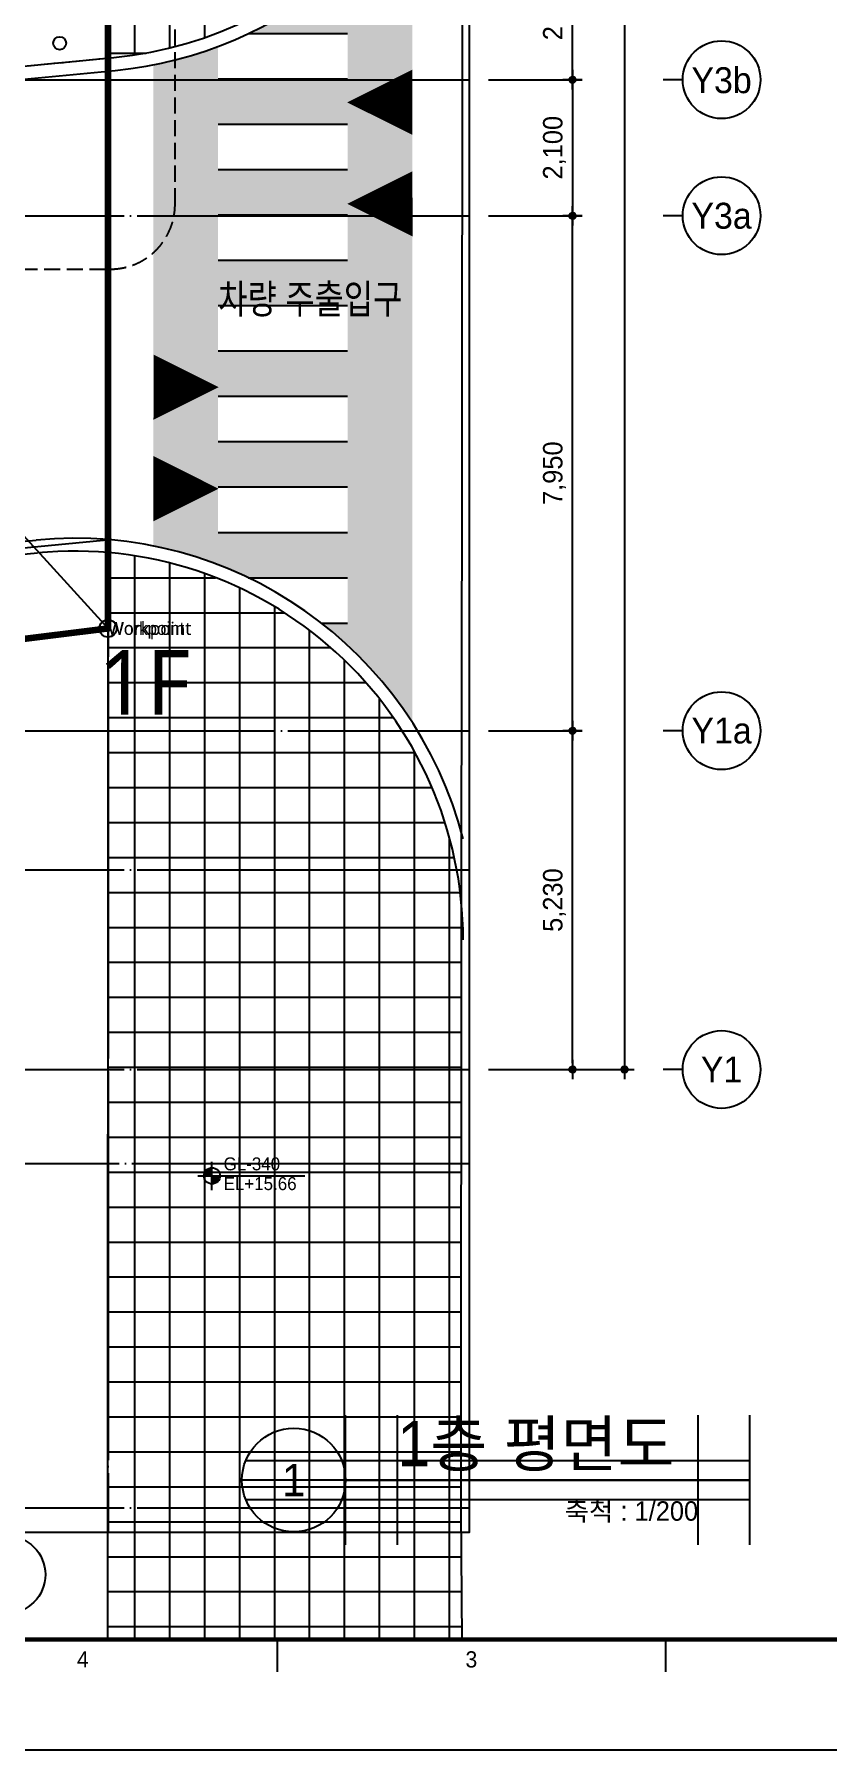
# Model space of a CAD drawing. Header units: millimetres. Extents: x 0 to 1390178, y 0 to 110113.
# Drawn here: x 482251 to 494502, y 0 to 26481 of the extents above; entities that cross this region are included whole.
import ezdxf
from ezdxf.enums import TextEntityAlignment as Align
from ezdxf.xclip import XClip

# ---------------------------------------------------------------- set-up
doc = ezdxf.new("R2010")
doc.units = ezdxf.units.MM
doc.header["$LTSCALE"] = 100
doc.header["$XCLIPFRAME"] = 0
for name, pattern in [('HID2', [3.5, 2.5, -1]), ('X - 평면도$0$CEN', [62, 60, -1, 0, -1]), ('X - 평면도$0$H1', [1, 0.5, -0.5]), ('X - 평면도$0$PHANTOM2', [50, 40, -2, 2, -2, 2, -2])]:
    doc.linetypes.add(name, pattern=pattern)
doc.layers.get('DEFPOINTS').update_dxf_attribs({"color": 145})
for name, color, linetype in [('AA-MKXM', 7, 'Continuous'), ('AA-XXXX-DIMS', 7, 'Continuous'), ('AA-XXXX-TEXT', 3, 'Continuous'), ('DIM', 7, 'Continuous'), ('sm3', 3, 'HID2'), ('SYM', 7, 'Continuous'), ('X - SHEET$0$AA-BORD-FORM', 7, 'Continuous'), ('X - SHEET$0$AA-BORD-TEXT', 3, 'Continuous'), ('X - 평면도$0$0-구역계', 1, 'Continuous'), ('X - 평면도$0$0-조경패턴', 9, 'Continuous'), ('X - 평면도$0$A-CEN', 1, 'X - 평면도$0$CEN'), ('X - 평면도$0$AA-EL-PCN4', 4, 'Continuous'), ('X - 평면도$0$AA-WAXM-BRCK', 3, 'Continuous'), ('X - 평면도$0$AA-XXXX-CNTL', 1, 'X - 평면도$0$CEN'), ('X - 평면도$0$CEN', 1, 'X - 평면도$0$CEN'), ('X - 평면도$0$xref-1층평면도$0$00DG--고원식횡단보도(신설)', 253, 'Continuous'), ('X - 평면도$0$도로', 1, 'Continuous'), ('X - 평면도$0$연속지적도', 7, 'Continuous'), ('X - 평면도$0$장애인관련', 8, 'Continuous')]:
    doc.layers.add(name, color=color, linetype=linetype)
for name, color, linetype, plot in [('X - LAND$0$DEFPOINT', 163, 'Continuous', False), ('X - 평면도$0$$0$DEFPOINT', 163, 'Continuous', False), ('X - 평면도$0$DEFPOINT', 163, 'Continuous', False)]:
    doc.layers.add(name, color=color, linetype=linetype, plot=plot)
doc.styles.add('$4$HAUD01', font='Dotum.ttf')
doc.styles.add('HAUD01', font='Dotum.ttf')
doc.styles.get("Standard").update_dxf_attribs({"font": 'Dotum.ttf'})
doc.styles.add('X - LAND$0$맑은고딕', font='malgun.ttf')
doc.styles.add('X - SHEET$0$HAUD01', font='Dotum.ttf')
doc.styles.add('X - 평면도$0$$0$맑은고딕', font='malgun.ttf')
doc.styles.add('X - 평면도$0$STANDARD', font='Dotum.ttf')
doc.styles.add('X - 평면도$0$맑은고딕', font='malgun.ttf')
doc.dimstyles.new('HAUD-100', dxfattribs={"dimscale": 100, "dimtxt": 3, "dimasz": 1, "dimexe": 0, "dimexo": 3, "dimgap": 1, "dimtad": 1, "dimdec": 0, "dimdsep": 46, "dimlunit": 6, "dimtxsty": 'HAUD01', "dimblk": 'DIMDOT', "dimcen": 2.5, "dimdle": 1.5, "dimclrd": 7, "dimclre": 7, "dimclrt": 3, "dimadec": 0, "dimazin": 0, "dimtfac": 1, "dimtdec": 0, "dimtix": 1, "dimtmove": 2, "dimatfit": 3, "dimfxl": 1, "dimtvp": 1, "dimtolj": 1, "dimtzin": 0, "dimarcsym": 0})

# ---------------------------------------------------------------- blocks, each defined once
blk = doc.blocks.new('X - SHEET$0$HAUDsheetV')
at = {"layer": 'X - SHEET$0$AA-BORD-FORM', "color": 2}
for p, q in [((661, 17), (661, 12)), ((721, 17), (721, 12))]:
    blk.add_line(p, q, dxfattribs=at)
at = {"layer": 'X - SHEET$0$AA-BORD-FORM', "color": 1}
blk.add_lwpolyline([(1, 0), (841, 0), (841, 594), (1, 594)], close=True, dxfattribs=at)
at = {"layer": 'X - SHEET$0$AA-BORD-FORM', "color": 2, "const_width": 0.682}
blk.add_lwpolyline([(21, 17), (21, 577), (821, 577), (821, 17)], close=True, dxfattribs=at)
at = {"layer": 'X - SHEET$0$AA-BORD-TEXT', "color": 7, "style": 'X - SHEET$0$HAUD01'}
for s, p in [('4', (631, 13.95)), ('3', (691, 13.94))]:
    blk.add_text(s, height=2.5, dxfattribs=at).set_placement(p, align=Align.MIDDLE_CENTER)
at = {"layer": 'X - SHEET$0$AA-BORD-TEXT', "color": 3, "style": 'X - SHEET$0$HAUD01'}
for tag, p in [('PJCode', (786, 567.94)), ('작성자', (786.11, 194.82)), ('검토자', (786.11, 181.82)), ('최종검토자', (786.11, 168.82)), ('승인자', (786.11, 155.82)), ('일자', (786.83, 144.02)), ('개정번호', (812, 65.92))]:
    blk.add_attdef(tag, text='', height=3, dxfattribs=at).set_placement(p, align=Align.MIDDLE_CENTER)
at = {"layer": 'X - SHEET$0$AA-BORD-TEXT', "color": 3, "lineweight": 30, "flags": 104}
blk.add_attdef('PJTitle', text='', height=4, dxfattribs=at).set_placement((787.25, 536.62), align=Align.MIDDLE_CENTER)
blk = doc.blocks.new('X - SHEET')
at = {"xscale": 100, "yscale": 100, "zscale": 100}
blk.add_blockref('X - SHEET$0$HAUDsheetV', (-100, 0), dxfattribs=at)
blk = doc.blocks.new('DIMDOT')
at = {"layer": 'AA-XXXX-DIMS'}
for p, q in [((-1.5, 0), (1.5, 0)), ((0, -1.5), (0, 1.5))]:
    blk.add_line(p, q, dxfattribs=at)
for radius in [0.5, 0.25]:
    blk.add_circle((0, 0), radius, dxfattribs=at)
blk = doc.blocks.new('*D367')
at = {"color": 7, "lineweight": -2, "transparency": 16777216}
for p, q in [((5874, 32171), (7974, 32171)), ((7974, 32071), (7974, -6709)), ((5874, -6809), (7974, -6809))]:
    blk.add_line(p, q, dxfattribs=at)
at = {"layer": 'DEFPOINTS', "color": 0, "transparency": 16777216}
for p in [(5574, 32171, 0), (5574, -6809, 0), (7974, -6809)]:
    blk.add_point(p, dxfattribs=at)
at = {"color": 7, "lineweight": -2, "transparency": 16777216, "xscale": 100, "yscale": 100, "zscale": 100}
for p, rotation in [((7974, 32171), 90), ((7974, -6809), 270)]:
    blk.add_blockref('DIMDOT', p, dxfattribs=dict(at, rotation=rotation))
at = {"color": 3, "transparency": 16777216, "insert": (7695, 12681), "char_height": 300, "attachment_point": 5, "rotation": 90, "style": 'HAUD01'}
blk.add_mtext('\\A1;38,980', dxfattribs=at)
blk = doc.blocks.new('*D370')
at = {"color": 7, "lineweight": -2, "transparency": 16777216}
for p, q in [((5874, 6371), (7174, 6371)), ((7174, -1479), (7174, 6271)), ((5874, -1579), (7174, -1579))]:
    blk.add_line(p, q, dxfattribs=at)
at = {"layer": 'DEFPOINTS', "color": 0, "transparency": 16777216}
for p in [(5574, 6371, 0), (7174, 6371), (5574, -1579, 0)]:
    blk.add_point(p, dxfattribs=at)
at = {"color": 7, "lineweight": -2, "transparency": 16777216, "xscale": 100, "yscale": 100, "zscale": 100}
for p, rotation in [((7174, 6371), 90), ((7174, -1579), 270)]:
    blk.add_blockref('DIMDOT', p, dxfattribs=dict(at, rotation=rotation))
at = {"color": 3, "transparency": 16777216, "insert": (6895, 2396), "char_height": 300, "attachment_point": 5, "rotation": 90, "style": 'HAUD01'}
blk.add_mtext('\\A1;7,950', dxfattribs=at)
blk = doc.blocks.new('*D371')
at = {"color": 7, "lineweight": -2, "transparency": 16777216}
for p, q in [((5874, -1579), (7174, -1579)), ((7174, -6709), (7174, -1679)), ((5874, -6809), (7174, -6809))]:
    blk.add_line(p, q, dxfattribs=at)
at = {"layer": 'DEFPOINTS', "color": 0, "transparency": 16777216}
for p in [(5574, -1579, 0), (7174, -1579), (5574, -6809, 0)]:
    blk.add_point(p, dxfattribs=at)
at = {"color": 7, "lineweight": -2, "transparency": 16777216, "xscale": 100, "yscale": 100, "zscale": 100}
for p, rotation in [((7174, -1579), 90), ((7174, -6809), 270)]:
    blk.add_blockref('DIMDOT', p, dxfattribs=dict(at, rotation=rotation))
at = {"color": 3, "transparency": 16777216, "insert": (6895, -4194), "char_height": 300, "attachment_point": 5, "rotation": 90, "style": 'HAUD01'}
blk.add_mtext('\\A1;5,230', dxfattribs=at)
blk = doc.blocks.new('*D374')
at = {"color": 7, "lineweight": -2, "transparency": 16777216}
for p, q in [((5874, 10671), (7174, 10671)), ((7174, 8571), (7174, 10571)), ((5874, 8471), (7174, 8471))]:
    blk.add_line(p, q, dxfattribs=at)
at = {"layer": 'DEFPOINTS', "color": 0, "transparency": 16777216}
for p in [(5574, 10671, 0), (7174, 10671), (5574, 8471, 0)]:
    blk.add_point(p, dxfattribs=at)
at = {"color": 7, "lineweight": -2, "transparency": 16777216, "xscale": 100, "yscale": 100, "zscale": 100}
for p, rotation in [((7174, 10671), 90), ((7174, 8471), 270)]:
    blk.add_blockref('DIMDOT', p, dxfattribs=dict(at, rotation=rotation))
at = {"color": 3, "transparency": 16777216, "insert": (6895, 9571), "char_height": 300, "attachment_point": 5, "rotation": 90, "style": 'HAUD01'}
blk.add_mtext('\\A1;2,200', dxfattribs=at)
blk = doc.blocks.new('*D376')
at = {"color": 7, "lineweight": -2, "transparency": 16777216}
for p, q in [((5874, 8471), (7174, 8471)), ((7174, 8371), (7174, 6471)), ((5874, 6371), (7174, 6371))]:
    blk.add_line(p, q, dxfattribs=at)
at = {"layer": 'DEFPOINTS', "color": 0, "transparency": 16777216}
for p in [(5574, 8471), (5574, 6371), (7174, 6371)]:
    blk.add_point(p, dxfattribs=at)
at = {"color": 7, "lineweight": -2, "transparency": 16777216, "xscale": 100, "yscale": 100, "zscale": 100}
for p, rotation in [((7174, 8471), 90), ((7174, 6371), 270)]:
    blk.add_blockref('DIMDOT', p, dxfattribs=dict(at, rotation=rotation))
at = {"color": 3, "transparency": 16777216, "insert": (6895, 7421), "char_height": 300, "attachment_point": 5, "rotation": 90, "style": 'HAUD01'}
blk.add_mtext('\\A1;2,100', dxfattribs=at)
blk = doc.blocks.new('$0$C1E7A367F')
at = {"layer": 'SYM'}
h = blk.add_hatch(color=256, dxfattribs=at)
h.paths.add_polyline_path([(-800, 0), (0, 0), (0, 800, 0.4142136)])
h.paths.add_polyline_path([(0, 0), (0, -800, 0.4142136), (800, 0)])
for p, q in [((0, -1400), (0, 1400)), ((-1400, 0), (9181, 0))]:
    blk.add_line(p, q, dxfattribs=at)
blk.add_circle((0, 0), 800, dxfattribs=at)
blk = doc.blocks.new('X - 평면도$0$A$C80b97300')
at = {"layer": 'X - 평면도$0$0-조경패턴'}
h = blk.add_hatch(dxfattribs=at)
h.set_pattern_fill('ANSI37', color=253, scale=170, angle=-27.4755)
h.set_pattern_definition([(17.52454, (12438.4, 311079.4), (-162.5264, 514.6992), []), (107.52454, (12438.4, 311079.4), (-514.6992, -162.5264), [])])
edge = h.paths.add_edge_path()
edge.add_arc((140156, 55413), 5944, 202.8079, 286.0371)
edge.add_line((141798, 49701), (141800, 49693))
edge.add_line((141800, 49693), (142201, 49817))
edge.add_line((142201, 49817), (150139, 52333))
edge.add_line((150139, 52333), (153791, 53973))
edge.add_line((153791, 53973), (159447, 55843))
edge.add_line((159447, 55843), (163892, 57218))
edge.add_line((163892, 57218), (167156, 58253))
edge.add_line((167156, 58253), (178416, 61829))
edge.add_line((178416, 61829), (178606, 61890))
edge.add_line((178606, 61890), (177114, 66617))
edge.add_line((177114, 66617), (159778, 61131))
edge.add_line((159778, 61131), (134641, 53194))
edge.add_line((134641, 53194), (134677, 53109))
edge = h.paths.add_edge_path()
edge.add_arc((121506, 49587), 6000, -62.5561, 12.5919)
edge.add_line((127361, 50895), (126247, 50543))
edge.add_line((126247, 50543), (111187, 45790))
edge.add_line((111187, 45790), (109802, 45353))
edge.add_line((109802, 45353), (98368, 41804))
edge.add_line((98368, 41804), (96995, 41377))
edge.add_line((96995, 41377), (98648, 36143))
edge.add_line((98648, 36143), (99632, 36446))
edge.add_line((99632, 36446), (110328, 39759))
edge.add_line((110328, 39759), (114884, 41242))
edge.add_line((114884, 41242), (123491, 43955))
edge.add_arc((121688, 49678), 6000, 287.4928, 295.5007)
at = {"layer": 'X - 평면도$0$DEFPOINT'}
blk.add_lwpolyline([(159778, 61131), (159778, 61131), (126247, 50543), (117552, 69514), (112287, 67315), (106427, 84785), (99926, 82972), (96607, 93676), (102860, 95418), (120049, 99664), (127006, 101294), (135152, 103816), (143267, 106051), (150522, 89247), (152970, 82523), (154689, 77528), (159778, 61131)], dxfattribs=at)
at = {"layer": 'X - 평면도$0$도로', "elevation": 16}
blk.add_lwpolyline([(201757, 69688), (194198, 66899), (194198, 66899), (188130, 64937), (178416, 61829), (167156, 58253), (163892, 57218), (159447, 55843), (153791, 53973), (150139, 52333), (142201, 49817), (137428, 48336), (129945, 45980), (124514, 44277), (114884, 41242), (110328, 39759), (99632, 36446), (94205, 34772), (86267, 32200), (73168, 28057)], dxfattribs=at)
at = {"layer": 'X - 평면도$0$연속지적도'}
blk.add_lwpolyline([(98368, 41804), (109802, 45353), (111187, 45790), (126247, 50543), (159060, 60904), (159778, 61131), (183067, 68501)], dxfattribs=at)
blk = doc.blocks.new('X - 평면도$0$zw$A78B')
at = {"layer": 'X - 평면도$0$AA-EL-PCN4'}
for p, q in [((-67634, -56758), (-44470, -54533)), ((-67615, -56957), (-44451, -54732))]:
    blk.add_line(p, q, dxfattribs=at)
for radius, start in [(6200, 14.5496), (6000, 0)]:
    blk.add_arc((-43877, -60705), radius, start, 95.4863, dxfattribs=at)
at = {"layer": 'X - 평면도$0$CEN'}
blk.add_line((-67624, -56858), (-43321, -54523), dxfattribs=at)
blk = doc.blocks.new('X - 평면도$0$A$C131C07CB')
at = {"layer": 'X - 평면도$0$0-구역계', "color": 1, "linetype": 'X - 평면도$0$PHANTOM2', "const_width": 100, "flags": 128}
blk.add_lwpolyline([(50108, 50546), (32940, 50631), (27658, 50496), (20509, 50187), (2300, 48329), (1988, 39918), (1940, 31390), (1399, 24265), (272, 6596), (50, 108), (11256, 50), (11486, 6795), (29909, 7122), (29397, 12805), (50106, 15382)], close=True, dxfattribs=at)
at = {"layer": 'X - 평면도$0$DEFPOINT'}
blk.add_lwpolyline([(50108, 50546), (32940, 50631), (27658, 50496), (20509, 50187), (2300, 48329), (1988, 39918), (1940, 31390), (1399, 24265), (272, 6596), (50, 108), (11256, 50), (11486, 6795), (29909, 7122), (29397, 12805), (50106, 15382)], close=True, dxfattribs=at)
blk.add_circle((50106, 15382), 133, dxfattribs=at)
at = {"layer": 'X - 평면도$0$DEFPOINT', "style": 'X - 평면도$0$맑은고딕'}
blk.add_text('Workpoint ', height=200, dxfattribs=at).set_placement((50106, 15382), align=Align.MIDDLE_LEFT)
blk = doc.blocks.new('X - 평면도$0$A$C3203e213')
at = {"layer": 'X - 평면도$0$xref-1층평면도$0$00DG--고원식횡단보도(신설)'}
h = blk.add_hatch(color=256, dxfattribs=at)
h.dxf.hatch_style = 1
h.paths.add_polyline_path([(1590, 369, -0.041982), (590, 86), (590, -7342, -0.04205), (1590, -7631)])
h.paths.add_polyline_path([(4590, 2769, -0.062426), (3590, 1595), (3590, -8876, -0.063073), (4590, -10071)])
h = blk.add_hatch(color=254, dxfattribs=at)
h.dxf.hatch_style = 1
h.paths.add_polyline_path([(3590, -131), (1590, -131), (1590, -831), (3590, -831)])
h.paths.add_polyline_path([(3590, -1531), (1590, -1531), (1590, -2231), (3590, -2231)])
h.paths.add_polyline_path([(3590, 1269), (3202, 1269, -0.054108), (2062, 569), (3590, 569)])
h.paths.add_polyline_path([(3590, -2931), (1590, -2931), (1590, -3631), (3590, -3631)])
h.paths.add_polyline_path([(3590, -4331), (1590, -4331), (1590, -5031), (3590, -5031)])
h.paths.add_polyline_path([(3590, -5731), (1590, -5731), (1590, -6431), (3590, -6431)])
h.paths.add_polyline_path([(3590, -7131), (1590, -7131), (1590, -7631, -0.020418), (2055, -7831), (3590, -7831)])
h.paths.add_polyline_path([(3590, -8531), (3185, -8531, -0.021465), (3590, -8876)])
at = {"layer": 'X - 평면도$0$xref-1층평면도$0$00DG--고원식횡단보도(신설)', "color": 8}
for p, q in [((3202, 1269), (3590, 1269)), ((2062, 569), (3590, 569)), ((1590, -131), (3590, -131)), ((1590, -831), (3590, -831)), ((1590, -1531), (3590, -1531)), ((1590, -2231), (3590, -2231)), ((1590, -2931), (3590, -2931)), ((1590, -3631), (3590, -3631)), ((1590, -4331), (3590, -4331)), ((1590, -5031), (3590, -5031)), ((1590, -5731), (3590, -5731)), ((1590, -6431), (3590, -6431)), ((1590, -7131), (3590, -7131)), ((2055, -7831), (3590, -7831)), ((3185, -8531), (3590, -8531))]:
    blk.add_line(p, q, dxfattribs=at)
at = {"layer": 'X - 평면도$0$xref-1층평면도$0$00DG--고원식횡단보도(신설)', "color": 254}
for points in [[(3584, -494, 0, 1006, 0), (4590, -492, 201, 201, 0)], [(3586, -2060, 0, 1006, 0), (4592, -2059, 201, 201, 0)], [(1599, -4891, 0, 1006, 0), (593, -4890, 201, 201, 0)], [(1598, -6458, 0, 1006, 0), (592, -6457, 201, 201, 0)]]:
    blk.add_lwpolyline(points, format="xyseb", dxfattribs=at)
blk = doc.blocks.new('X - 평면도$0$1F PL')
at = {"layer": 'DEFPOINTS'}
blk.add_line((0, 0), (-19177, 21041), dxfattribs=at)
blk.add_circle((0, 0), 133, dxfattribs=at)
blk.add_point((0, 0), dxfattribs=at)
for s, height, style, p in [('Workpoint ', 200, 'X - 평면도$0$STANDARD', (0, 0)), ('1F', 1000, 'X - 평면도$0$맑은고딕', (-149, -834))]:
    blk.add_text(s, height=height, dxfattribs=dict(at, style=style)).set_placement(p, align=Align.MIDDLE_LEFT)
blk = doc.blocks.new('X - 평면도$0$A$C9949ff83')
at = {"layer": 'DEFPOINTS'}
for points in [[(0, 59400), (84000, 59400), (84000, 0), (0, 0)], [(2000, 1700), (75000, 1700), (75000, 57700), (2000, 57700)]]:
    blk.add_lwpolyline(points, close=True, dxfattribs=at)
blk = doc.blocks.new('X - LAND', base_point=(-475, -287))
at = {"layer": 'X - LAND$0$DEFPOINT'}
blk.add_lwpolyline([(82640, 68366), (65473, 68451), (60191, 68315), (53042, 68007), (34833, 66148), (34521, 57737), (34473, 49210), (33932, 42085), (32804, 24416), (32583, 17927), (43789, 17870), (44018, 24615), (62442, 24942), (61930, 30624), (82639, 33202)], close=True, dxfattribs=at)
blk.add_circle((82639, 33202), 133, dxfattribs=at)
at = {"layer": 'X - LAND$0$DEFPOINT', "style": 'X - LAND$0$맑은고딕'}
blk.add_text('Workpoint ', height=200, dxfattribs=at).set_placement((82639, 33202), align=Align.MIDDLE_LEFT)
blk = doc.blocks.new('X - 평면도', base_point=(-475.4, -286.7))
at = {"layer": 'DEFPOINTS'}
blk.add_lwpolyline([(657286.2, 68689.6), (718213.6, 68689.6), (718213.6, 19243.1), (657286.2, 19243.1)], close=True, dxfattribs=at)
at = {"layer": 'X - 평면도$0$$0$DEFPOINT'}
blk.add_lwpolyline([(712640.5, 68365.6), (695472.6, 68450.8), (690191.2, 68315.3), (683042.1, 68006.8), (664833.1, 66148.4), (664521.2, 57737.5), (664473, 49209.6), (663931.7, 42085), (662804.5, 24415.6), (662582.9, 17927.4), (673789, 17869.8), (674018.4, 24614.7), (692441.5, 24941.8), (691930.2, 30624.5), (712639.2, 33202.2)], close=True, dxfattribs=at)
blk.add_circle((712639.2, 33202.2), 133.1, dxfattribs=at)
at = {"layer": 'X - 평면도$0$A-CEN', "color": 5}
blk.add_line((657286.2, 26393.1), (718213.6, 26393.1), dxfattribs=at)
at = {"layer": 'X - 평면도$0$AA-EL-PCN4'}
for p, q in [((709612, 41716), (712730, 42015.4)), ((709612, 41515), (712749.1, 41816.3))]:
    blk.add_line(p, q, dxfattribs=at)
blk.add_circle((711893, 42236.4), 100, dxfattribs=at)
for radius, end in [(6000, 0), (6200, 345.44982)]:
    blk.add_arc((712156.3, 47987.9), radius, 275.48634, end, dxfattribs=at)
at = {"layer": 'X - 평면도$0$AA-XXXX-CNTL'}
for p, q in [((712639.2, 69763.8), (712639.2, 19243.1)), ((704922, 41673.1), (718213.6, 41673.1)), ((657286.2, 39573.1), (718213.6, 39573.1)), ((678216.6, 31623.1), (718213.6, 31623.1)), ((657286.2, 29473.1), (718213.6, 29473.1)), ((688208.6, 24941.8), (718213.6, 24941.8)), ((657286.2, 19627.4), (718213.6, 19627.4))]:
    blk.add_line(p, q, dxfattribs=at)
at = {"layer": 'X - 평면도$0$장애인관련', "linetype": 'X - 평면도$0$H1'}
blk.add_lwpolyline([(708422, 46353.1), (708422, 42043.1), (709612, 42043.1), (709612, 41716), (712639.5, 42006.7), (712639.5, 46353.1)], close=True, dxfattribs=at)
for name, p in [('X - 평면도$0$A$C9949ff83', (649249.9, 15892.4)), ('X - 평면도$0$1F PL', (712639.2, 33202.2)), ('X - 평면도$0$A$C3203e213', (712749.1, 41816.3))]:
    blk.add_blockref(name, p)
ref = blk.add_blockref('X - 평면도$0$A$C80b97300', (722821.6, -102404.4), dxfattribs=dict(rotation=72.47546202917606))
XClip(ref).set_block_clipping_path([(94693.8409505995, 98626.5196486565), (113039.9373957263, 40526.9089176619), (162789.9645771914, 56236.4598997638), (144443.8681320646, 114336.0706307584)])
ref = blk.add_blockref('X - LAND', (629524.6, -286.7))
XClip(ref).set_block_clipping_path([(27286.2339644467, 19243.1096737642), (88213.6007375629, 68689.6188814971)])
at = {"layer": 'X - 평면도$0$0-구역계'}
blk.add_blockref('X - 평면도$0$A$C131C07CB', (662532.9, 17819.8), dxfattribs=at)
at = {"layer": 'X - 평면도$0$AA-WAXM-BRCK'}
blk.add_blockref('X - 평면도$0$zw$A78B', (756000, 89100), dxfattribs=at)
at = {"layer": 'X - 평면도$0$$0$DEFPOINT', "style": 'X - 평면도$0$$0$맑은고딕'}
blk.add_text('Workpoint ', height=200, dxfattribs=at).set_placement((712639.2, 33202.2), align=Align.MIDDLE_LEFT)
blk = doc.blocks.new('지상부 치수 1')
at = {"layer": 'DIM'}
for p, q in [((8874.4, 8470.9), (8574.4, 8470.9)), ((8874.4, 6370.9), (8574.4, 6370.9)), ((8874.4, -1579.1), (8574.4, -1579.1)), ((8874.4, -6809.1), (8574.4, -6809.1))]:
    blk.add_line(p, q, dxfattribs=at)
for centre in [(9474.4, 8470.9), (9474.4, 6370.9), (9474.4, -1579.1), (9474.4, -6809.1), (-1567.3, -14607, 0)]:
    blk.add_circle(centre, 600, dxfattribs=at)
at = {"layer": 'DIM', "style": 'HAUD01'}
for s, p in [('Y3b', (9474.4, 8470.9)), ('Y3a', (9474.4, 6370.9)), ('Y1a', (9474.4, -1579.1)), ('Y1', (9474.4, -6809.1))]:
    blk.add_text(s, height=400, dxfattribs=at).set_placement(p, align=Align.MIDDLE)
for base, p1, p2, angle, picture, middle in [((7974.4, -6809.1, 0), (5574.4, 32170.9), (5574.4, -6809.1), 90, '*D367', (7695.3, 12680.9, 0)), ((7174.4, 10670.9, 0), (5574.4, 8470.9), (5574.4, 10670.9), 270, '*D374', (6895.3, 9570.9, 0)), ((7174.4, 6370.9, 0), (5574.4, -1579.1), (5574.4, 6370.9), 270, '*D370', (6895.3, 2395.9, 0)), ((7174.4, -1579.1, 0), (5574.4, -6809.1), (5574.4, -1579.1), 270, '*D371', (6895.3, -4194.1, 0))]:
    dim = blk.add_linear_dim(base=base, p1=p1, p2=p2, angle=angle, dimstyle='HAUD-100')
    dim.commit()
    dim.dimension.update_dxf_attribs({"geometry": picture, "text_midpoint": middle})
dim = blk.add_aligned_dim(p1=(5574.4, 8470.9), p2=(5574.4, 6370.9), distance=1600, dimstyle='HAUD-100')
dim.commit()
dim.dimension.update_dxf_attribs({"geometry": '*D376', "text_midpoint": (6895.3, 7420.9)})

msp = doc.modelspace()

# ---------------------------------------------------------------- block references
ref = msp.add_blockref('X - 평면도', (-229725.3, -16179.1))
XClip(ref).set_block_clipping_path([(649249.9173510048, 15892.4063044181), (733249.9173510048, 75292.406304418)])

# ---------------------------------------------------------------- next in the draw order: linework, layer by layer
at = {"layer": 'AA-MKXM', "color": 3}
msp.add_line((487058, 4162.4), (493302, 4162.4), dxfattribs=at)
msp.add_circle((486258, 4162.4), 800, dxfattribs=at)
at = {"layer": 'DEFPOINTS'}
for p, q in [((487058, 3162.4), (487058, 5162.4)), ((487858, 3162.4), (487858, 5162.4)), ((492502, 3162.4), (492502, 5162.4)), ((493302, 3162.4), (493302, 5162.4)), ((485516.4, 4462.4), (493302, 4462.4)), ((493302, 4162.4), (485458, 4162.4)), ((485516.4, 3862.4), (493302, 3862.4))]:
    msp.add_line(p, q, dxfattribs=at)
at = {"layer": 'sm3'}
msp.add_lwpolyline([(457552.7, 22856.3), (483424.3, 22856.3, 0.4142136), (484424.3, 23856.3), (484424.3, 32582.3, 0.4142136), (483424.3, 33582.3), (457552.7, 33582.3, 0.4142136), (456552.7, 32582.3), (456552.7, 23856.3, 0.4142136)], format="xyb", close=True, dxfattribs=at)

# ---------------------------------------------------------------- next in the draw order: block references
for name, p in [('X - SHEET', (420000, 0)), ('지상부 치수 1', (483389.3, 17309.8))]:
    msp.add_blockref(name, p)
at = {"layer": 'SYM', "xscale": 0.1562499997671693, "yscale": 0.1562499997671693, "zscale": 0.1562499997671693}
msp.add_blockref('$0$C1E7A367F', (484995, 8858.8), dxfattribs=at)

# ---------------------------------------------------------------- next in the draw order: texts
at = {"layer": 'AA-MKXM', "style": 'HAUD01'}
msp.add_text('1층 평면도', height=700, dxfattribs=at).set_placement((487858, 4162.4), align=Align.BOTTOM_LEFT)
msp.add_text('1', height=500, dxfattribs=at).set_placement((486258, 4162.4), align=Align.MIDDLE_CENTER)
at = {"layer": 'AA-MKXM', "insert": (492502, 3502.4), "char_height": 300, "attachment_point": 9, "style": 'HAUD01'}
msp.add_mtext('축척 : 1/200', dxfattribs=at)
at = {"layer": 'AA-XXXX-TEXT', "color": 3, "style": 'HAUD01', "width": 0.8}
msp.add_text('차량 주출입구', height=450, dxfattribs=at).set_placement((486513.3, 22401.2), align=Align.MIDDLE)
at = {"layer": 'SYM', "color": 7, "style": '$4$HAUD01'}
for s, p in [('GL-340', (485174.2, 8883.8)), ('EL+15.66', (485174.2, 8578.8))]:
    msp.add_text(s, height=200, dxfattribs=at).set_placement(p, align=Align.BOTTOM_LEFT)

doc.saveas('drawing.dxf')
